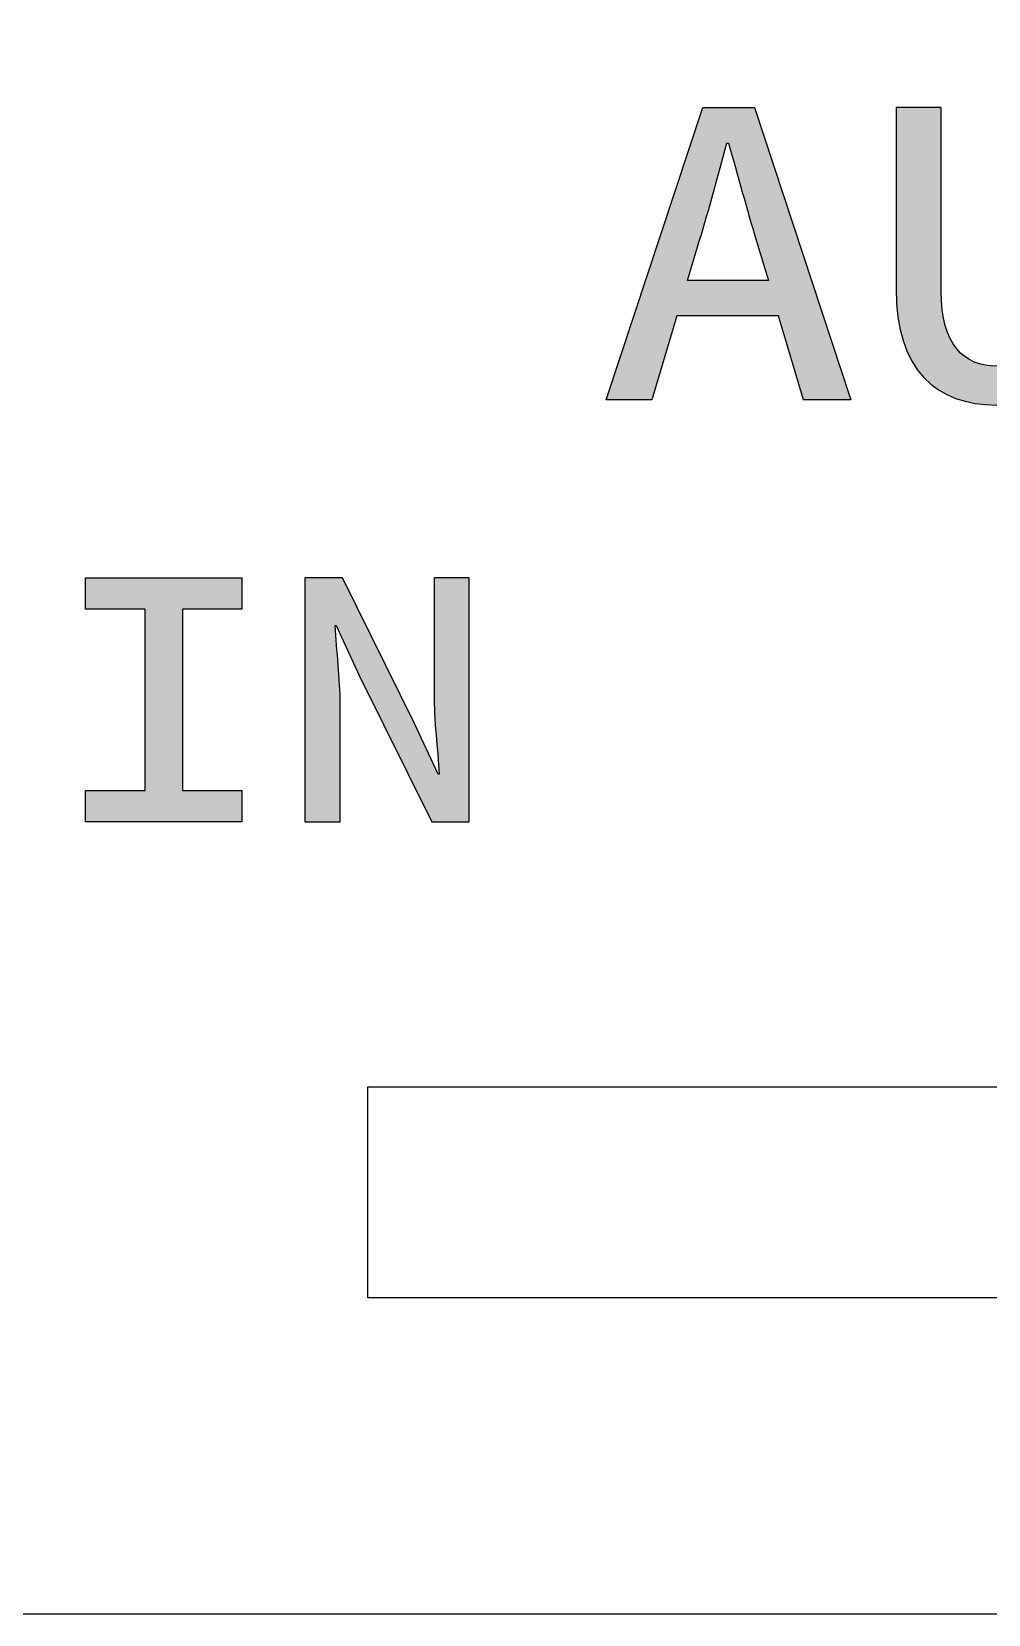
# Model space of a CAD drawing. Extents: x 2 to 177, y -204 to -3.
# Drawn here: x 24.89 to 33.95, y -127.82 to -112.82 of the extents above; entities that cross this region are included whole.
import ezdxf

# ---------------------------------------------------------------- set-up
doc = ezdxf.new("R2010")
doc.units = 0
doc.layers.add('LAYER_1', color=7, linetype='CONTINUOUS')

# ---------------------------------------------------------------- blocks, each defined once
blk = doc.blocks.new('BLOCK_3')
at = {"layer": 'LAYER_1', "color": 1}
blk.add_lwpolyline([(44.073, -124.815), (28.073, -124.815), (28.073, -122.815), (44.073, -122.815), (44.073, -124.815)], dxfattribs=at)
blk = doc.blocks.new('*U22')
at = {"layer": 'LAYER_1', "color": 7}
for points in [[(31.246, -114.693), (31.233, -113.572), (31.246, -113.533)], [(31.246, -114.693), (31.246, -113.533), (31.283, -114.567)], [(31.283, -114.567), (31.246, -113.533), (31.283, -113.533)], [(31.283, -114.567), (31.283, -113.533), (31.311, -114.466)], [(31.311, -114.466), (31.283, -113.533), (31.311, -113.533)], [(31.311, -114.466), (31.311, -113.533), (31.381, -114.221)], [(31.381, -114.221), (31.311, -113.533), (31.381, -113.533)], [(31.381, -114.221), (31.381, -113.533), (31.413, -114.098)], [(31.413, -114.098), (31.381, -113.533), (31.413, -113.533)], [(31.413, -114.098), (31.413, -113.533), (31.474, -113.871)], [(31.474, -113.871), (31.413, -113.533), (31.474, -113.533)], [(31.474, -113.871), (31.474, -113.533), (31.488, -113.871)], [(31.488, -113.871), (31.474, -113.533), (31.488, -113.533)], [(31.488, -113.871), (31.488, -113.533), (31.491, -113.871)], [(31.491, -113.871), (31.488, -113.533), (31.491, -113.533)], [(31.491, -113.871), (31.491, -113.533), (31.491, -113.871)], [(31.491, -113.871), (31.491, -113.533), (31.491, -113.533)], [(31.491, -113.871), (31.491, -113.533), (31.491, -113.871)], [(31.491, -113.871), (31.491, -113.533), (31.491, -113.533)], [(31.491, -113.871), (31.491, -113.533), (31.493, -113.878)], [(31.493, -113.878), (31.491, -113.533), (31.493, -113.533)], [(31.493, -113.878), (31.493, -113.533), (31.499, -113.9)], [(31.499, -113.9), (31.493, -113.533), (31.499, -113.533)], [(31.499, -113.9), (31.499, -113.533), (31.523, -113.987)], [(31.523, -113.987), (31.499, -113.533), (31.523, -113.533)], [(31.523, -113.987), (31.523, -113.533), (31.621, -114.335)], [(31.621, -114.335), (31.523, -113.533), (31.621, -113.533)], [(31.621, -114.335), (31.621, -113.533), (31.625, -114.352)], [(31.625, -114.352), (31.621, -113.533), (31.625, -113.533)], [(31.625, -114.352), (31.625, -113.533), (31.72, -114.68)], [(31.72, -114.68), (31.625, -113.533), (31.72, -113.533)], [(31.72, -114.68), (31.72, -113.533), (31.72, -114.68)], [(31.72, -114.68), (31.72, -113.533), (31.72, -113.533)], [(31.72, -114.68), (31.72, -113.533), (31.736, -114.735)], [(31.736, -114.735), (31.72, -113.533), (31.736, -113.533)], [(31.736, -114.735), (31.736, -113.533), (31.745, -114.765)], [(31.745, -114.765), (31.736, -113.533), (31.745, -113.559)], [(31.202, -114.84), (31.19, -113.703), (31.202, -113.665)], [(31.211, -114.81), (31.202, -113.665), (31.211, -113.637)], [(31.202, -114.84), (31.202, -113.665), (31.211, -114.81)], [(31.216, -114.795), (31.211, -113.637), (31.216, -113.623)], [(31.211, -114.81), (31.211, -113.637), (31.216, -114.795)], [(31.217, -114.79), (31.216, -113.622), (31.217, -113.619)], [(31.216, -114.793), (31.216, -113.623), (31.216, -113.622)], [(31.216, -114.793), (31.216, -113.622), (31.217, -114.79)], [(31.216, -114.795), (31.216, -113.623), (31.216, -114.793)], [(31.22, -114.779), (31.217, -113.619), (31.22, -113.61)], [(31.217, -114.79), (31.217, -113.619), (31.22, -114.779)], [(31.221, -114.775), (31.22, -113.61), (31.221, -113.606)], [(31.22, -114.779), (31.22, -113.61), (31.221, -114.775)], [(31.233, -114.737), (31.221, -113.606), (31.233, -113.572)], [(31.221, -114.775), (31.221, -113.606), (31.233, -114.737)], [(31.233, -114.737), (31.233, -113.572), (31.246, -114.693)], [(31.745, -114.765), (31.745, -113.559), (31.751, -114.786)], [(31.751, -114.786), (31.745, -113.559), (31.751, -113.578)], [(31.751, -114.786), (31.751, -113.578), (31.753, -114.793)], [(31.753, -114.793), (31.751, -113.578), (31.753, -113.584)], [(31.753, -114.793), (31.753, -113.584), (31.754, -114.794)], [(31.754, -114.794), (31.753, -113.584), (31.754, -113.585)], [(31.754, -114.794), (31.754, -113.585), (31.755, -114.798)], [(31.755, -114.798), (31.754, -113.585), (31.755, -113.588)], [(31.755, -114.798), (31.755, -113.588), (31.761, -114.818)], [(31.761, -114.818), (31.755, -113.588), (31.761, -113.607)], [(31.761, -114.818), (31.761, -113.607), (31.761, -114.819)], [(31.761, -114.819), (31.761, -113.607), (31.761, -113.608)], [(31.761, -114.819), (31.761, -113.608), (31.771, -114.853)], [(31.771, -114.853), (31.761, -113.608), (31.771, -113.638)], [(31.771, -114.853), (31.771, -113.638), (31.785, -114.897)], [(31.785, -114.897), (31.771, -113.638), (31.785, -113.679)], [(31.785, -114.897), (31.785, -113.679), (31.797, -114.939)], [(31.797, -114.939), (31.785, -113.679), (31.797, -113.716)], [(31.152, -115.007), (31.128, -113.888), (31.152, -113.816)], [(31.159, -114.984), (31.152, -113.816), (31.159, -113.796)], [(31.152, -115.007), (31.152, -113.816), (31.159, -114.984)], [(31.184, -114.901), (31.159, -113.796), (31.184, -113.72)], [(31.159, -114.984), (31.159, -113.796), (31.184, -114.901)], [(31.19, -114.882), (31.184, -113.72), (31.19, -113.703)], [(31.184, -114.901), (31.184, -113.72), (31.19, -114.882)], [(31.19, -114.882), (31.19, -113.703), (31.202, -114.84)], [(31.797, -114.939), (31.797, -113.716), (31.8, -114.948)], [(31.8, -114.948), (31.797, -113.716), (31.8, -113.725)], [(31.8, -114.948), (31.8, -113.725), (31.826, -115.037)], [(31.826, -115.037), (31.8, -113.725), (31.826, -113.806)], [(31.826, -115.037), (31.826, -113.806), (31.832, -115.054)], [(31.832, -115.054), (31.826, -113.806), (31.832, -113.821)], [(31.832, -115.054), (31.832, -113.821), (31.846, -115.101)], [(31.846, -115.101), (31.832, -113.821), (31.846, -113.864)], [(31.102, -115.508), (31, -114.276), (31.102, -113.968)], [(31.107, -115.158), (31.102, -113.967), (31.107, -113.954)], [(31.102, -115.172), (31.102, -113.968), (31.102, -113.967)], [(31.102, -115.172), (31.102, -113.967), (31.107, -115.158)], [(31.102, -115.173), (31.102, -113.968), (31.102, -115.172)], [(31.11, -115.145), (31.107, -113.954), (31.11, -113.943)], [(31.107, -115.158), (31.107, -113.954), (31.11, -115.145)], [(31.116, -115.127), (31.11, -113.943), (31.116, -113.926)], [(31.11, -115.145), (31.11, -113.943), (31.116, -115.127)], [(31.127, -115.089), (31.116, -113.926), (31.127, -113.891)], [(31.116, -115.127), (31.116, -113.926), (31.127, -115.089)], [(31.128, -115.086), (31.127, -113.891), (31.128, -113.888)], [(31.127, -115.089), (31.127, -113.891), (31.128, -115.086)], [(31.128, -115.086), (31.128, -113.888), (31.152, -115.007)], [(31.846, -115.101), (31.846, -113.864), (31.849, -115.111)], [(31.849, -115.111), (31.846, -113.864), (31.849, -113.873)], [(31.849, -115.111), (31.849, -113.873), (31.857, -115.139)], [(31.857, -115.139), (31.849, -113.873), (31.857, -113.899)], [(31.857, -115.139), (31.857, -113.899), (31.863, -115.158)], [(31.863, -115.158), (31.857, -113.899), (31.863, -113.916)], [(31.863, -115.158), (31.863, -113.916), (31.865, -115.165)], [(31.865, -115.165), (31.863, -113.916), (31.865, -113.922)], [(31.865, -115.165), (31.865, -113.922), (31.868, -115.174)], [(31.868, -115.174), (31.865, -113.922), (31.868, -113.931)], [(31.868, -115.508), (31.868, -113.931), (31.965, -115.508)], [(31.965, -115.508), (31.868, -113.931), (31.965, -114.226)], [(31, -115.508), (30.763, -114.995), (31, -114.276)], [(31, -115.508), (31, -114.276), (31.102, -115.508)], [(31.965, -115.508), (31.965, -114.226), (32.202, -116.304)], [(32.202, -116.304), (31.965, -114.226), (32.202, -114.944)], [(30.763, -116.304), (30.332, -116.304), (30.763, -114.995)], [(30.763, -116.304), (30.763, -114.995), (31, -115.508)], [(32.202, -116.304), (32.202, -114.944), (32.65, -116.304)], [(31.102, -115.508), (31.102, -115.173), (31.102, -115.508)], [(31.102, -115.508), (31.102, -115.173), (31.102, -115.174)], [(31.102, -115.508), (31.102, -115.174), (31.107, -115.508)], [(31.107, -115.508), (31.102, -115.174), (31.107, -115.174)], [(31.107, -115.508), (31.107, -115.174), (31.11, -115.508)], [(31.11, -115.508), (31.107, -115.174), (31.11, -115.174)], [(31.11, -115.508), (31.11, -115.174), (31.116, -115.508)], [(31.116, -115.508), (31.11, -115.174), (31.116, -115.174)], [(31.116, -115.508), (31.116, -115.174), (31.127, -115.508)], [(31.127, -115.508), (31.116, -115.174), (31.127, -115.174)], [(31.127, -115.508), (31.127, -115.174), (31.128, -115.508)], [(31.128, -115.508), (31.127, -115.174), (31.128, -115.174)], [(31.128, -115.508), (31.128, -115.174), (31.152, -115.508)], [(31.152, -115.508), (31.128, -115.174), (31.152, -115.174)], [(31.152, -115.508), (31.152, -115.174), (31.159, -115.508)], [(31.159, -115.508), (31.152, -115.174), (31.159, -115.174)], [(31.159, -115.508), (31.159, -115.174), (31.184, -115.508)], [(31.184, -115.508), (31.159, -115.174), (31.184, -115.174)], [(31.184, -115.508), (31.184, -115.174), (31.19, -115.508)], [(31.19, -115.508), (31.184, -115.174), (31.19, -115.174)], [(31.19, -115.508), (31.19, -115.174), (31.202, -115.508)], [(31.202, -115.508), (31.19, -115.174), (31.202, -115.174)], [(31.202, -115.508), (31.202, -115.174), (31.211, -115.508)], [(31.211, -115.508), (31.202, -115.174), (31.211, -115.174)], [(31.211, -115.508), (31.211, -115.174), (31.216, -115.508)], [(31.216, -115.508), (31.211, -115.174), (31.216, -115.174)], [(31.216, -115.508), (31.216, -115.174), (31.216, -115.508)], [(31.216, -115.508), (31.216, -115.174), (31.216, -115.174)], [(31.216, -115.508), (31.216, -115.174), (31.217, -115.508)], [(31.217, -115.508), (31.216, -115.174), (31.217, -115.174)], [(31.217, -115.508), (31.217, -115.174), (31.22, -115.508)], [(31.22, -115.508), (31.217, -115.174), (31.22, -115.174)], [(31.22, -115.508), (31.22, -115.174), (31.221, -115.508)], [(31.221, -115.508), (31.22, -115.174), (31.221, -115.174)], [(31.221, -115.508), (31.221, -115.174), (31.233, -115.508)], [(31.233, -115.508), (31.221, -115.174), (31.233, -115.174)], [(31.233, -115.508), (31.233, -115.174), (31.246, -115.508)], [(31.246, -115.508), (31.233, -115.174), (31.246, -115.174)], [(31.246, -115.508), (31.246, -115.174), (31.283, -115.508)], [(31.283, -115.508), (31.246, -115.174), (31.283, -115.174)], [(31.283, -115.508), (31.283, -115.174), (31.311, -115.508)], [(31.311, -115.508), (31.283, -115.174), (31.311, -115.174)], [(31.311, -115.508), (31.311, -115.174), (31.381, -115.508)], [(31.381, -115.508), (31.311, -115.174), (31.381, -115.174)], [(31.381, -115.508), (31.381, -115.174), (31.413, -115.508)], [(31.413, -115.508), (31.381, -115.174), (31.413, -115.174)], [(31.413, -115.508), (31.413, -115.174), (31.474, -115.508)], [(31.474, -115.508), (31.413, -115.174), (31.474, -115.174)], [(31.474, -115.508), (31.474, -115.174), (31.488, -115.508)], [(31.488, -115.508), (31.474, -115.174), (31.488, -115.174)], [(31.488, -115.508), (31.488, -115.174), (31.491, -115.508)], [(31.491, -115.508), (31.488, -115.174), (31.491, -115.174)], [(31.491, -115.508), (31.491, -115.174), (31.491, -115.508)], [(31.491, -115.508), (31.491, -115.174), (31.491, -115.174)], [(31.491, -115.508), (31.491, -115.174), (31.491, -115.508)], [(31.491, -115.508), (31.491, -115.174), (31.491, -115.174)], [(31.491, -115.508), (31.491, -115.174), (31.493, -115.508)], [(31.493, -115.508), (31.491, -115.174), (31.493, -115.174)], [(31.493, -115.508), (31.493, -115.174), (31.499, -115.508)], [(31.499, -115.508), (31.493, -115.174), (31.499, -115.174)], [(31.499, -115.508), (31.499, -115.174), (31.523, -115.508)], [(31.523, -115.508), (31.499, -115.174), (31.523, -115.174)], [(31.523, -115.508), (31.523, -115.174), (31.621, -115.508)], [(31.621, -115.508), (31.523, -115.174), (31.621, -115.174)], [(31.621, -115.508), (31.621, -115.174), (31.625, -115.508)], [(31.625, -115.508), (31.621, -115.174), (31.625, -115.174)], [(31.625, -115.508), (31.625, -115.174), (31.72, -115.508)], [(31.72, -115.508), (31.625, -115.174), (31.72, -115.174)], [(31.72, -115.508), (31.72, -115.174), (31.72, -115.508)], [(31.72, -115.508), (31.72, -115.174), (31.72, -115.174)], [(31.72, -115.508), (31.72, -115.174), (31.736, -115.508)], [(31.736, -115.508), (31.72, -115.174), (31.736, -115.174)], [(31.736, -115.508), (31.736, -115.174), (31.745, -115.508)], [(31.745, -115.508), (31.736, -115.174), (31.745, -115.174)], [(31.745, -115.508), (31.745, -115.174), (31.751, -115.508)], [(31.751, -115.508), (31.745, -115.174), (31.751, -115.174)], [(31.751, -115.508), (31.751, -115.174), (31.753, -115.508)], [(31.753, -115.508), (31.751, -115.174), (31.753, -115.174)], [(31.753, -115.508), (31.753, -115.174), (31.754, -115.508)], [(31.754, -115.508), (31.753, -115.174), (31.754, -115.174)], [(31.754, -115.508), (31.754, -115.174), (31.755, -115.508)], [(31.755, -115.508), (31.754, -115.174), (31.755, -115.174)], [(31.755, -115.508), (31.755, -115.174), (31.761, -115.508)], [(31.761, -115.508), (31.755, -115.174), (31.761, -115.174)], [(31.761, -115.508), (31.761, -115.174), (31.761, -115.508)], [(31.761, -115.508), (31.761, -115.174), (31.761, -115.174)], [(31.761, -115.508), (31.761, -115.174), (31.771, -115.508)], [(31.771, -115.508), (31.761, -115.174), (31.771, -115.174)], [(31.771, -115.508), (31.771, -115.174), (31.785, -115.508)], [(31.785, -115.508), (31.771, -115.174), (31.785, -115.174)], [(31.785, -115.508), (31.785, -115.174), (31.797, -115.508)], [(31.797, -115.508), (31.785, -115.174), (31.797, -115.174)], [(31.797, -115.508), (31.797, -115.174), (31.8, -115.508)], [(31.8, -115.508), (31.797, -115.174), (31.8, -115.174)], [(31.8, -115.508), (31.8, -115.174), (31.826, -115.508)], [(31.826, -115.508), (31.8, -115.174), (31.826, -115.174)], [(31.826, -115.508), (31.826, -115.174), (31.832, -115.508)], [(31.832, -115.508), (31.826, -115.174), (31.832, -115.174)], [(31.832, -115.508), (31.832, -115.174), (31.846, -115.508)], [(31.846, -115.508), (31.832, -115.174), (31.846, -115.174)], [(31.846, -115.508), (31.846, -115.174), (31.849, -115.508)], [(31.849, -115.508), (31.846, -115.174), (31.849, -115.174)], [(31.849, -115.508), (31.849, -115.174), (31.857, -115.508)], [(31.857, -115.508), (31.849, -115.174), (31.857, -115.174)], [(31.857, -115.508), (31.857, -115.174), (31.863, -115.508)], [(31.863, -115.508), (31.857, -115.174), (31.863, -115.174)], [(31.863, -115.508), (31.863, -115.174), (31.865, -115.508)], [(31.865, -115.508), (31.863, -115.174), (31.865, -115.174)], [(31.865, -115.508), (31.865, -115.174), (31.868, -115.508)], [(31.868, -115.508), (31.865, -115.174), (31.868, -115.174)]]:
    blk.add_solid(points, dxfattribs=at)
blk = doc.blocks.new('*U23')
at = {"layer": 'LAYER_1', "color": 7}
for points in [[(33.079, -115.25), (33.079, -113.533), (33.079, -115.264)], [(33.079, -115.264), (33.079, -113.533), (33.079, -113.533)], [(33.079, -115.264), (33.079, -113.533), (33.079, -115.286)], [(33.079, -115.286), (33.079, -113.533), (33.079, -113.533)], [(33.079, -115.286), (33.079, -113.533), (33.086, -115.413)], [(33.086, -115.413), (33.079, -113.533), (33.086, -113.533)], [(33.086, -115.413), (33.086, -113.533), (33.089, -115.457)], [(33.089, -115.457), (33.086, -113.533), (33.089, -113.533)], [(33.089, -115.457), (33.089, -113.533), (33.107, -115.58)], [(33.107, -115.58), (33.089, -113.533), (33.107, -113.533)], [(33.107, -115.58), (33.107, -113.533), (33.112, -115.612)], [(33.112, -115.612), (33.107, -113.533), (33.112, -113.533)], [(33.112, -115.612), (33.112, -113.533), (33.147, -115.751)], [(33.147, -115.751), (33.112, -113.533), (33.147, -113.533)], [(33.147, -115.751), (33.147, -113.533), (33.178, -115.83)], [(33.178, -115.83), (33.147, -113.533), (33.178, -113.533)], [(33.178, -115.83), (33.178, -113.533), (33.195, -115.875)], [(33.195, -115.875), (33.178, -113.533), (33.195, -113.533)], [(33.195, -115.875), (33.195, -113.533), (33.255, -115.983)], [(33.255, -115.983), (33.195, -113.533), (33.255, -113.533)], [(33.255, -115.983), (33.255, -113.533), (33.326, -116.077)], [(33.326, -116.077), (33.255, -113.533), (33.326, -113.533)], [(33.326, -116.077), (33.326, -113.533), (33.371, -116.121)], [(33.371, -116.121), (33.326, -113.533), (33.371, -113.533)], [(33.371, -116.121), (33.371, -113.533), (33.407, -116.157)], [(33.407, -116.157), (33.371, -113.533), (33.407, -113.533)], [(33.407, -116.157), (33.407, -113.533), (33.454, -116.19)], [(33.454, -116.19), (33.407, -113.533), (33.454, -113.533)], [(33.454, -116.19), (33.454, -113.533), (33.499, -116.222)], [(33.499, -116.222), (33.454, -113.533), (33.499, -113.533)], [(33.499, -116.222), (33.499, -113.533), (33.502, -116.224)], [(33.502, -116.224), (33.499, -113.533), (33.502, -113.533)], [(33.502, -116.224), (33.502, -113.533), (33.506, -116.226)], [(33.506, -116.226), (33.502, -113.533), (33.506, -113.534)], [(34.573, -116.218), (34.573, -113.533), (34.58, -116.213)], [(34.58, -116.213), (34.573, -113.533), (34.58, -113.533)], [(34.58, -116.213), (34.58, -113.533), (34.599, -116.2)], [(34.599, -116.2), (34.58, -113.533), (34.599, -113.533)], [(34.599, -116.2), (34.599, -113.533), (34.642, -116.171)], [(34.642, -116.171), (34.599, -113.533), (34.642, -113.533)], [(34.642, -116.171), (34.642, -113.533), (34.668, -116.147)], [(34.668, -116.147), (34.642, -113.533), (34.668, -113.533)], [(34.668, -116.147), (34.668, -113.533), (34.725, -116.094)], [(34.725, -116.094), (34.668, -113.533), (34.725, -113.533)], [(34.725, -116.094), (34.725, -113.533), (34.797, -116.003)], [(34.797, -116.003), (34.725, -113.533), (34.797, -113.533)], [(34.797, -116.003), (34.797, -113.533), (34.853, -115.906)], [(34.853, -115.906), (34.797, -113.533), (34.853, -113.533)], [(34.853, -115.906), (34.853, -113.533), (34.858, -115.898)], [(34.858, -115.898), (34.853, -113.533), (34.858, -113.533)], [(34.858, -115.898), (34.858, -113.533), (34.907, -115.777)], [(34.907, -115.777), (34.858, -113.533), (34.907, -113.533)], [(34.907, -115.777), (34.907, -113.533), (34.933, -115.685)], [(34.933, -115.685), (34.907, -113.533), (34.933, -113.533)], [(34.933, -115.685), (34.933, -113.533), (34.945, -115.641)], [(34.945, -115.641), (34.933, -113.533), (34.945, -113.533)], [(34.945, -115.641), (34.945, -113.533), (34.97, -115.49)], [(34.97, -115.49), (34.945, -113.533), (34.97, -113.533)], [(34.97, -115.49), (34.97, -113.533), (34.978, -115.371)], [(34.978, -115.371), (34.97, -113.533), (34.978, -113.533)], [(34.978, -115.371), (34.978, -113.533), (34.982, -115.322)], [(34.982, -115.322), (34.978, -113.533), (34.982, -113.533)], [(34.982, -115.322), (34.982, -113.533), (34.983, -115.277)], [(34.983, -115.277), (34.982, -113.533), (34.983, -113.534)], [(34.983, -115.277), (34.983, -113.534), (34.983, -115.255)], [(34.983, -115.255), (34.983, -113.534), (34.983, -113.534)], [(34.983, -115.255), (34.983, -113.534), (34.983, -115.25)], [(34.983, -115.25), (34.983, -113.534), (34.983, -113.534)], [(33.506, -116.226), (33.506, -115.275), (33.506, -116.226)], [(33.506, -116.226), (33.506, -115.275), (33.506, -115.279)], [(33.506, -116.226), (33.506, -115.279), (33.506, -116.226)], [(33.506, -116.226), (33.506, -115.279), (33.506, -115.293)], [(33.506, -116.226), (33.506, -115.293), (33.507, -116.227)], [(33.507, -116.227), (33.506, -115.293), (33.507, -115.322)], [(33.507, -116.227), (33.507, -115.322), (33.514, -116.23)], [(33.514, -116.23), (33.507, -115.322), (33.514, -115.431)], [(34.572, -116.218), (34.567, -115.411), (34.572, -115.299)], [(34.573, -116.218), (34.572, -115.299), (34.573, -115.276)], [(34.572, -116.218), (34.572, -115.299), (34.573, -116.218)], [(33.514, -116.23), (33.514, -115.431), (33.528, -116.237)], [(33.528, -116.237), (33.514, -115.431), (33.528, -115.53)], [(34.567, -116.222), (34.554, -115.511), (34.567, -115.411)], [(34.567, -116.222), (34.567, -115.411), (34.572, -116.218)], [(33.528, -116.237), (33.528, -115.53), (33.55, -116.249)], [(33.55, -116.249), (33.528, -115.53), (33.55, -115.618)], [(33.55, -116.249), (33.55, -115.618), (33.578, -116.263)], [(33.578, -116.263), (33.55, -115.618), (33.578, -115.695)], [(34.533, -116.242), (34.506, -115.681), (34.533, -115.601)], [(34.55, -116.234), (34.533, -115.601), (34.55, -115.528)], [(34.533, -116.242), (34.533, -115.601), (34.55, -116.234)], [(34.554, -116.231), (34.55, -115.528), (34.554, -115.511)], [(34.55, -116.234), (34.55, -115.528), (34.554, -116.231)], [(34.554, -116.231), (34.554, -115.511), (34.567, -116.222)], [(33.578, -116.263), (33.578, -115.695), (33.6, -116.274)], [(33.6, -116.274), (33.578, -115.695), (33.6, -115.738)], [(33.6, -116.274), (33.6, -115.738), (33.613, -116.279)], [(33.613, -116.279), (33.6, -115.738), (33.613, -115.763)], [(33.613, -116.279), (33.613, -115.763), (33.653, -116.293)], [(33.653, -116.293), (33.613, -115.763), (33.653, -115.821)], [(34.448, -116.283), (34.386, -115.861), (34.448, -115.782)], [(34.472, -116.271), (34.448, -115.782), (34.472, -115.75)], [(34.448, -116.283), (34.448, -115.782), (34.472, -116.271)], [(34.506, -116.255), (34.472, -115.75), (34.506, -115.681)], [(34.472, -116.271), (34.472, -115.75), (34.506, -116.255)], [(34.506, -116.255), (34.506, -115.681), (34.533, -116.242)], [(33.653, -116.293), (33.653, -115.821), (33.71, -116.313)], [(33.71, -116.313), (33.653, -115.821), (33.71, -115.873)], [(33.71, -116.313), (33.71, -115.873), (33.752, -116.322)], [(33.752, -116.322), (33.71, -115.873), (33.752, -115.91)], [(33.752, -116.322), (33.752, -115.91), (33.829, -116.339)], [(33.829, -116.339), (33.752, -115.91), (33.829, -115.946)], [(33.829, -116.339), (33.829, -115.946), (33.87, -116.343)], [(33.87, -116.343), (33.829, -115.946), (33.87, -115.964)], [(34.277, -116.331), (34.216, -115.955), (34.277, -115.936)], [(34.336, -116.319), (34.277, -115.936), (34.336, -115.895)], [(34.277, -116.331), (34.277, -115.936), (34.336, -116.319)], [(34.386, -116.303), (34.336, -115.895), (34.386, -115.861)], [(34.336, -116.319), (34.336, -115.895), (34.386, -116.303)], [(34.386, -116.303), (34.386, -115.861), (34.448, -116.283)], [(33.87, -116.343), (33.87, -115.964), (33.956, -116.352)], [(33.956, -116.352), (33.87, -115.964), (33.956, -115.978)], [(33.956, -116.352), (33.956, -115.978), (34.006, -116.353)], [(34.006, -116.353), (33.956, -115.978), (34.006, -115.986)], [(34.088, -116.353), (34.006, -115.986), (34.088, -115.981)], [(34.006, -116.353), (34.006, -115.986), (34.088, -116.353)], [(34.149, -116.348), (34.088, -115.981), (34.149, -115.977)], [(34.088, -116.353), (34.088, -115.981), (34.149, -116.348)], [(34.216, -116.343), (34.149, -115.977), (34.216, -115.955)], [(34.149, -116.348), (34.149, -115.977), (34.216, -116.343)], [(34.216, -116.343), (34.216, -115.955), (34.277, -116.331)]]:
    blk.add_solid(points, dxfattribs=at)
blk = doc.blocks.new('BLOCK_5')
at = {"layer": 'LAYER_1'}
blk.add_lwpolyline([(31.965, -115.508), (31, -115.508), (30.763, -116.304), (30.332, -116.304), (31.246, -113.533), (31.736, -113.533), (32.65, -116.304), (32.202, -116.304), (31.965, -115.508)], dxfattribs=at)
for points, knots in [([(33.079, -113.533), (33.079, -113.533), (33.506, -113.533), (33.506, -113.533), (33.506, -113.533), (33.506, -115.276), (33.506, -115.276), (33.506, -115.783), (33.722, -115.986), (34.035, -115.986), (34.352, -115.986), (34.573, -115.783), (34.573, -115.276), (34.573, -115.276), (34.573, -113.533), (34.573, -113.533), (34.573, -113.533), (34.983, -113.533), (34.983, -113.533), (34.983, -113.533), (34.983, -115.25), (34.983, -115.25), (34.983, -116.029), (34.611, -116.354), (34.035, -116.354), (33.46, -116.354), (33.079, -116.029), (33.079, -115.25), (33.079, -115.25), (33.079, -113.533), (33.079, -113.533)], [0, 0, 0, 0, 1, 1, 1, 2, 2, 2, 3, 3, 3, 4, 4, 4, 5, 5, 5, 6, 6, 6, 7, 7, 7, 8, 8, 8, 9, 9, 9, 10, 10, 10, 10]), ([(31.868, -115.174), (31.868, -115.174), (31.753, -114.793), (31.753, -114.793), (31.665, -114.493), (31.576, -114.18), (31.491, -113.871), (31.491, -113.871), (31.474, -113.871), (31.474, -113.871), (31.394, -114.184), (31.305, -114.493), (31.216, -114.793), (31.216, -114.793), (31.102, -115.174), (31.102, -115.174), (31.102, -115.174), (31.868, -115.174), (31.868, -115.174)], [0, 0, 0, 0, 1, 1, 1, 2, 2, 2, 3, 3, 3, 4, 4, 4, 5, 5, 5, 6, 6, 6, 6])]:
    blk.add_open_spline(points, degree=3, knots=knots, dxfattribs=at)
at = {"layer": 'LAYER_1', "color": 7}
for name in ['*U22', '*U23']:
    blk.add_blockref(name, (0, 0), dxfattribs=at)
blk = doc.blocks.new('*U31')
at = {"layer": 'LAYER_1', "color": 7}
for points in [[(25.397, -118.289), (25.397, -117.993), (25.961, -118.289)], [(25.961, -118.289), (25.397, -117.993), (25.961, -117.993)], [(25.961, -120.303), (25.961, -117.993), (26.314, -120.303)], [(26.314, -120.303), (25.961, -117.993), (26.314, -117.993)], [(26.314, -118.289), (26.314, -117.993), (26.878, -118.289)], [(26.878, -118.289), (26.314, -117.993), (26.878, -117.993)], [(25.397, -120.303), (25.397, -120.006), (25.961, -120.303)], [(25.961, -120.303), (25.397, -120.006), (25.961, -120.006)], [(26.314, -120.303), (26.314, -120.006), (26.878, -120.303)], [(26.878, -120.303), (26.314, -120.006), (26.878, -120.006)]]:
    blk.add_solid(points, dxfattribs=at)
blk = doc.blocks.new('*U32')
at = {"layer": 'LAYER_1', "color": 7}
for points in [[(27.475, -120.303), (27.475, -117.993), (27.489, -120.303)], [(27.489, -120.303), (27.475, -117.993), (27.489, -117.993)], [(27.489, -120.303), (27.489, -117.993), (27.49, -120.303)], [(27.49, -120.303), (27.489, -117.993), (27.49, -117.993)], [(27.49, -120.303), (27.49, -117.993), (27.527, -120.303)], [(27.527, -120.303), (27.49, -117.993), (27.527, -117.993)], [(27.527, -120.303), (27.527, -117.993), (27.531, -120.303)], [(27.531, -120.303), (27.527, -117.993), (27.531, -117.993)], [(27.531, -120.303), (27.531, -117.993), (27.643, -120.303)], [(27.643, -120.303), (27.531, -117.993), (27.643, -117.993)], [(27.643, -120.303), (27.643, -117.993), (27.653, -120.303)], [(27.653, -120.303), (27.643, -117.993), (27.653, -117.993)], [(27.653, -120.303), (27.653, -117.993), (27.758, -120.303)], [(27.758, -120.303), (27.653, -117.993), (27.758, -117.993)], [(27.758, -120.303), (27.758, -117.993), (27.761, -120.303)], [(27.761, -120.303), (27.758, -117.993), (27.761, -117.993)], [(27.761, -118.444), (27.761, -117.993), (27.771, -118.444)], [(27.771, -118.444), (27.761, -117.993), (27.771, -117.993)], [(27.771, -118.444), (27.771, -117.993), (27.774, -118.45)], [(27.774, -118.45), (27.771, -117.993), (27.774, -117.993)], [(27.774, -118.45), (27.774, -117.993), (27.775, -118.454)], [(27.775, -118.454), (27.774, -117.993), (27.775, -117.993)], [(27.775, -118.454), (27.775, -117.993), (27.781, -118.465)], [(27.781, -118.465), (27.775, -117.993), (27.781, -117.993)], [(27.781, -118.465), (27.781, -117.993), (27.791, -118.486)], [(27.791, -118.486), (27.781, -117.993), (27.791, -117.993)], [(27.791, -118.486), (27.791, -117.993), (27.796, -118.497)], [(27.796, -118.497), (27.791, -117.993), (27.796, -117.993)], [(27.796, -118.497), (27.796, -117.993), (27.806, -118.519)], [(27.806, -118.519), (27.796, -117.993), (27.806, -117.993)], [(27.806, -118.519), (27.806, -117.993), (27.81, -118.528)], [(27.81, -118.528), (27.806, -117.993), (27.81, -117.993)], [(27.81, -118.528), (27.81, -117.993), (27.816, -118.541)], [(27.816, -118.541), (27.81, -117.993), (27.816, -117.993)], [(27.816, -118.541), (27.816, -117.993), (27.831, -118.574)], [(27.831, -118.574), (27.816, -117.993), (27.831, -117.993)], [(27.831, -118.574), (27.831, -117.993), (27.839, -118.59)], [(27.839, -118.59), (27.831, -117.993), (27.839, -118.009)], [(27.839, -118.59), (27.839, -118.009), (27.841, -118.596)], [(27.841, -118.596), (27.839, -118.009), (27.841, -118.014)], [(27.841, -118.596), (27.841, -118.014), (27.86, -118.637)], [(27.86, -118.637), (27.841, -118.014), (27.86, -118.052)], [(28.699, -119.093), (28.699, -117.993), (28.703, -119.174)], [(28.703, -119.174), (28.699, -117.993), (28.703, -117.993)], [(28.703, -119.174), (28.703, -117.993), (28.713, -119.379)], [(28.713, -119.379), (28.703, -117.993), (28.713, -117.993)], [(28.713, -119.379), (28.713, -117.993), (28.718, -119.478)], [(28.718, -119.478), (28.713, -117.993), (28.718, -117.993)], [(28.718, -119.478), (28.718, -117.993), (28.728, -119.594)], [(28.728, -119.594), (28.718, -117.993), (28.728, -117.993)], [(28.728, -119.594), (28.728, -117.993), (28.733, -119.656)], [(28.733, -119.656), (28.728, -117.993), (28.733, -117.993)], [(28.733, -119.656), (28.733, -117.993), (28.734, -119.669)], [(28.734, -119.669), (28.733, -117.993), (28.734, -117.993)], [(28.734, -119.669), (28.734, -117.993), (28.735, -119.678)], [(28.735, -119.678), (28.734, -117.993), (28.735, -117.993)], [(28.735, -119.678), (28.735, -117.993), (28.737, -119.711)], [(28.737, -119.711), (28.735, -117.993), (28.737, -117.993)], [(28.737, -119.711), (28.737, -117.993), (28.748, -119.851)], [(28.748, -119.851), (28.737, -117.993), (28.748, -117.993)], [(28.748, -120.303), (28.748, -117.993), (28.751, -120.303)], [(28.751, -120.303), (28.748, -117.993), (28.751, -117.993)], [(28.751, -120.303), (28.751, -117.993), (28.855, -120.303)], [(28.855, -120.303), (28.751, -117.993), (28.855, -117.993)], [(28.855, -120.303), (28.855, -117.993), (28.866, -120.303)], [(28.866, -120.303), (28.855, -117.993), (28.866, -117.993)], [(28.866, -120.303), (28.866, -117.993), (28.978, -120.303)], [(28.978, -120.303), (28.866, -117.993), (28.978, -117.993)], [(28.978, -120.303), (28.978, -117.993), (28.981, -120.303)], [(28.981, -120.303), (28.978, -117.993), (28.981, -117.993)], [(28.981, -120.303), (28.981, -117.993), (29.018, -120.303)], [(29.018, -120.303), (28.981, -117.993), (29.018, -117.993)], [(29.018, -120.303), (29.018, -117.993), (29.019, -120.303)], [(29.019, -120.303), (29.018, -117.993), (29.019, -117.993)], [(29.019, -120.303), (29.019, -117.993), (29.033, -120.303)], [(29.033, -120.303), (29.019, -117.993), (29.033, -117.993)], [(27.86, -118.637), (27.86, -118.052), (27.882, -118.684)], [(27.882, -118.684), (27.86, -118.052), (27.882, -118.096)], [(27.882, -118.684), (27.882, -118.096), (27.894, -118.71)], [(27.894, -118.71), (27.882, -118.096), (27.894, -118.12)], [(27.894, -118.71), (27.894, -118.12), (27.923, -118.772)], [(27.923, -118.772), (27.894, -118.12), (27.923, -118.178)], [(27.923, -118.772), (27.923, -118.178), (27.938, -118.804)], [(27.938, -118.804), (27.923, -118.178), (27.938, -118.208)], [(27.938, -118.804), (27.938, -118.208), (27.959, -118.849)], [(27.959, -118.849), (27.938, -118.208), (27.959, -118.25)], [(27.959, -118.849), (27.959, -118.25), (27.984, -118.903)], [(27.984, -118.903), (27.959, -118.25), (27.984, -118.301)], [(27.984, -118.903), (27.984, -118.301), (27.99, -118.916)], [(27.99, -118.916), (27.984, -118.301), (27.99, -118.313)], [(27.99, -118.916), (27.99, -118.313), (27.991, -118.919)], [(27.991, -118.919), (27.99, -118.313), (27.991, -118.315)], [(27.991, -118.919), (27.991, -118.315), (27.993, -118.924)], [(27.993, -118.924), (27.991, -118.315), (27.993, -118.32)], [(27.993, -118.924), (27.993, -118.32), (28.001, -118.939)], [(28.001, -118.939), (27.993, -118.32), (28.001, -118.336)], [(28.001, -118.939), (28.001, -118.336), (28.023, -118.983)], [(28.023, -118.983), (28.001, -118.336), (28.023, -118.379)], [(27.761, -120.303), (27.761, -118.444), (27.771, -120.303)], [(27.771, -120.303), (27.761, -118.444), (27.771, -118.574)], [(28.023, -118.983), (28.023, -118.379), (28.047, -119.033)], [(28.047, -119.033), (28.023, -118.379), (28.047, -118.429)], [(28.047, -119.033), (28.047, -118.429), (28.056, -119.051)], [(28.056, -119.051), (28.047, -118.429), (28.056, -118.447)], [(28.056, -119.051), (28.056, -118.447), (28.1, -119.139)], [(28.1, -119.139), (28.056, -118.447), (28.1, -118.536)], [(27.771, -120.303), (27.771, -118.574), (27.774, -120.303)], [(27.774, -120.303), (27.771, -118.574), (27.774, -118.605)], [(27.774, -120.303), (27.774, -118.605), (27.775, -120.303)], [(27.775, -120.303), (27.774, -118.605), (27.775, -118.628)], [(27.775, -120.303), (27.775, -118.628), (27.781, -120.303)], [(27.781, -120.303), (27.775, -118.628), (27.781, -118.692)], [(28.1, -119.139), (28.1, -118.536), (28.152, -119.244)], [(28.152, -119.244), (28.1, -118.536), (28.152, -118.64)], [(28.152, -119.244), (28.152, -118.64), (28.173, -119.286)], [(28.173, -119.286), (28.152, -118.64), (28.173, -118.682)], [(27.781, -120.303), (27.781, -118.692), (27.791, -120.303)], [(27.791, -120.303), (27.781, -118.692), (27.791, -118.816)], [(28.173, -119.286), (28.173, -118.682), (28.21, -119.36)], [(28.21, -119.36), (28.173, -118.682), (28.21, -118.756)], [(28.21, -119.36), (28.21, -118.756), (28.299, -119.539)], [(28.299, -119.539), (28.21, -118.756), (28.299, -118.936)], [(27.791, -120.303), (27.791, -118.816), (27.796, -120.303)], [(27.796, -120.303), (27.791, -118.816), (27.796, -118.914)], [(27.796, -120.303), (27.796, -118.914), (27.806, -120.303)], [(27.806, -120.303), (27.796, -118.914), (27.806, -119.113)], [(28.299, -119.539), (28.299, -118.936), (28.335, -119.613)], [(28.335, -119.613), (28.299, -118.936), (28.335, -119.009)], [(28.335, -119.613), (28.335, -119.009), (28.356, -119.656)], [(28.356, -119.656), (28.335, -119.009), (28.356, -119.052)], [(28.356, -119.656), (28.356, -119.052), (28.408, -119.76)], [(28.408, -119.76), (28.356, -119.052), (28.408, -119.156)], [(27.806, -120.303), (27.806, -119.113), (27.81, -120.303)], [(27.81, -120.303), (27.806, -119.113), (27.81, -119.195)], [(28.408, -119.76), (28.408, -119.156), (28.452, -119.848)], [(28.452, -119.848), (28.408, -119.156), (28.452, -119.245)], [(28.452, -119.848), (28.452, -119.245), (28.461, -119.866)], [(28.461, -119.866), (28.452, -119.245), (28.461, -119.263)], [(28.461, -119.866), (28.461, -119.263), (28.486, -119.916)], [(28.486, -119.916), (28.461, -119.263), (28.486, -119.313)], [(28.486, -119.916), (28.486, -119.313), (28.507, -119.96)], [(28.507, -119.96), (28.486, -119.313), (28.507, -119.356)], [(28.507, -119.96), (28.507, -119.356), (28.515, -119.976)], [(28.515, -119.976), (28.507, -119.356), (28.515, -119.372)], [(28.515, -119.976), (28.515, -119.372), (28.518, -119.981)], [(28.518, -119.981), (28.515, -119.372), (28.518, -119.377)], [(28.518, -119.981), (28.518, -119.377), (28.519, -119.983)], [(28.519, -119.983), (28.518, -119.377), (28.519, -119.38)], [(28.519, -119.983), (28.519, -119.38), (28.525, -119.995)], [(28.525, -119.995), (28.519, -119.38), (28.525, -119.392)], [(28.525, -119.995), (28.525, -119.392), (28.55, -120.046)], [(28.55, -120.046), (28.525, -119.392), (28.55, -119.447)], [(28.55, -120.046), (28.55, -119.447), (28.57, -120.087)], [(28.57, -120.087), (28.55, -119.447), (28.57, -119.491)], [(28.57, -120.087), (28.57, -119.491), (28.585, -120.117)], [(28.585, -120.117), (28.57, -119.491), (28.585, -119.524)], [(28.585, -120.117), (28.585, -119.524), (28.614, -120.175)], [(28.614, -120.175), (28.585, -119.524), (28.614, -119.586)], [(28.614, -120.175), (28.614, -119.586), (28.626, -120.2)], [(28.626, -120.2), (28.614, -119.586), (28.626, -119.612)], [(28.626, -120.2), (28.626, -119.612), (28.648, -120.243)], [(28.648, -120.243), (28.626, -119.612), (28.648, -119.659)], [(28.648, -120.243), (28.648, -119.659), (28.667, -120.282)], [(28.667, -120.282), (28.648, -119.659), (28.667, -119.7)], [(28.667, -120.282), (28.667, -119.7), (28.67, -120.287)], [(28.67, -120.287), (28.667, -119.7), (28.67, -119.705)], [(28.67, -120.287), (28.67, -119.705), (28.677, -120.303)], [(28.677, -120.303), (28.67, -119.705), (28.677, -119.722)], [(28.677, -120.303), (28.677, -119.722), (28.693, -120.303)], [(28.693, -120.303), (28.677, -119.722), (28.693, -119.755)], [(28.693, -120.303), (28.693, -119.755), (28.699, -120.303)], [(28.699, -120.303), (28.693, -119.755), (28.699, -119.768)], [(28.699, -120.303), (28.699, -119.768), (28.703, -120.303)], [(28.703, -120.303), (28.699, -119.768), (28.703, -119.776)], [(28.703, -120.303), (28.703, -119.776), (28.713, -120.303)], [(28.713, -120.303), (28.703, -119.776), (28.713, -119.799)], [(28.713, -120.303), (28.713, -119.799), (28.718, -120.303)], [(28.718, -120.303), (28.713, -119.799), (28.718, -119.809)], [(28.718, -120.303), (28.718, -119.809), (28.728, -120.303)], [(28.728, -120.303), (28.718, -119.809), (28.728, -119.831)], [(28.728, -120.303), (28.728, -119.831), (28.733, -120.303)], [(28.733, -120.303), (28.728, -119.831), (28.733, -119.842)], [(28.733, -120.303), (28.733, -119.842), (28.734, -120.303)], [(28.734, -120.303), (28.733, -119.842), (28.734, -119.845)], [(28.734, -120.303), (28.734, -119.845), (28.735, -120.303)], [(28.735, -120.303), (28.734, -119.845), (28.735, -119.846)], [(28.735, -120.303), (28.735, -119.846), (28.737, -120.303)], [(28.737, -120.303), (28.735, -119.846), (28.737, -119.851)], [(28.737, -120.303), (28.737, -119.851), (28.748, -120.303)], [(28.748, -120.303), (28.737, -119.851), (28.748, -119.851)]]:
    blk.add_solid(points, dxfattribs=at)
blk = doc.blocks.new('BLOCK_7')
at = {"layer": 'LAYER_1'}
blk.add_lwpolyline([(25.397, -120.006), (25.961, -120.006), (25.961, -118.289), (25.397, -118.289), (25.397, -117.993), (26.878, -117.993), (26.878, -118.289), (26.314, -118.289), (26.314, -120.006), (26.878, -120.006), (26.878, -120.303), (25.397, -120.303), (25.397, -120.006)], dxfattribs=at)
blk.add_open_spline([(27.475, -117.993), (27.475, -117.993), (27.831, -117.993), (27.831, -117.993), (27.831, -117.993), (28.515, -119.372), (28.515, -119.372), (28.515, -119.372), (28.737, -119.851), (28.737, -119.851), (28.737, -119.851), (28.748, -119.851), (28.748, -119.851), (28.734, -119.619), (28.699, -119.34), (28.699, -119.093), (28.699, -119.093), (28.699, -117.993), (28.699, -117.993), (28.699, -117.993), (29.033, -117.993), (29.033, -117.993), (29.033, -117.993), (29.033, -120.303), (29.033, -120.303), (29.033, -120.303), (28.677, -120.303), (28.677, -120.303), (28.677, -120.303), (27.993, -118.924), (27.993, -118.924), (27.993, -118.924), (27.771, -118.444), (27.771, -118.444), (27.771, -118.444), (27.761, -118.444), (27.761, -118.444), (27.775, -118.684), (27.81, -118.945), (27.81, -119.195), (27.81, -119.195), (27.81, -120.303), (27.81, -120.303), (27.81, -120.303), (27.475, -120.303), (27.475, -120.303), (27.475, -120.303), (27.475, -117.993), (27.475, -117.993)], degree=3, knots=[0, 0, 0, 0, 1, 1, 1, 2, 2, 2, 3, 3, 3, 4, 4, 4, 5, 5, 5, 6, 6, 6, 7, 7, 7, 8, 8, 8, 9, 9, 9, 10, 10, 10, 11, 11, 11, 12, 12, 12, 13, 13, 13, 14, 14, 14, 15, 15, 15, 16, 16, 16, 16], dxfattribs=at)
at = {"layer": 'LAYER_1', "color": 7}
for name in ['*U31', '*U32']:
    blk.add_blockref(name, (0, 0), dxfattribs=at)

msp = doc.modelspace()

# ---------------------------------------------------------------- linework, layer by layer
at = {"layer": 'LAYER_1', "color": 1}
msp.add_open_spline([(173.823, -67.815), (173.823, -67.815), (5.823, -67.815), (5.823, -67.815), (4.166, -67.815), (2.823, -69.158), (2.823, -70.815), (2.823, -70.815), (2.823, -124.815), (2.823, -124.815), (2.823, -126.472), (4.166, -127.815), (5.823, -127.815), (5.823, -127.815), (173.823, -127.815), (173.823, -127.815), (175.48, -127.815), (176.823, -126.472), (176.823, -124.815), (176.823, -124.815), (176.823, -70.815), (176.823, -70.815), (176.823, -69.158), (175.48, -67.815), (173.823, -67.815)], degree=3, knots=[0, 0, 0, 0, 1, 1, 1, 2, 2, 2, 3, 3, 3, 4, 4, 4, 5, 5, 5, 6, 6, 6, 7, 7, 7, 8, 8, 8, 8], dxfattribs=at)

# ---------------------------------------------------------------- block references
at = {"layer": 'LAYER_1'}
for name in ['BLOCK_5', 'BLOCK_7', 'BLOCK_3']:
    msp.add_blockref(name, (0, 0), dxfattribs=at)

doc.saveas('drawing.dxf')
